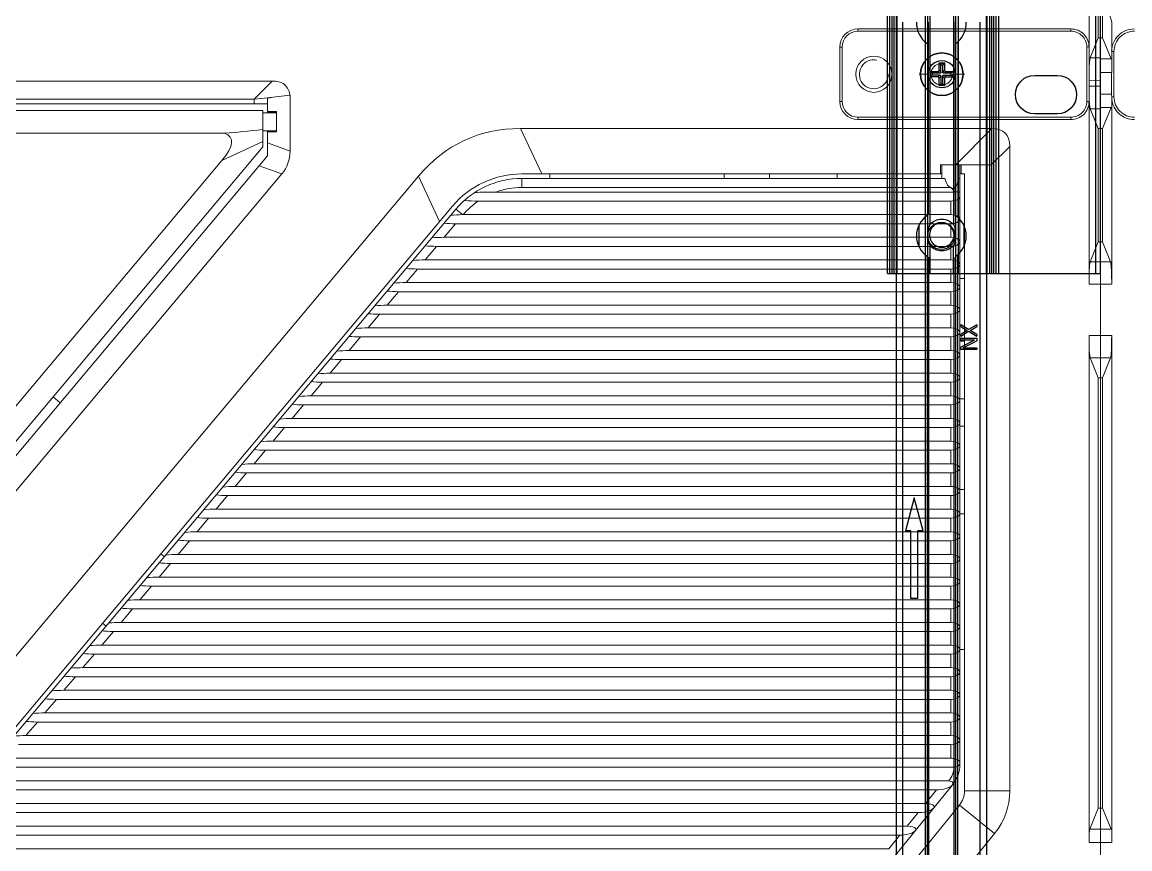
# Model space of a CAD drawing. Header units: millimetres. Extents: x 2185 to 26698, y 9658 to 17427.
# Drawn here: x 20068.6 to 20313.1, y 12586.7 to 12769.2 of the extents above; entities that cross this region are included whole.
import ezdxf

# ---------------------------------------------------------------- set-up
doc = ezdxf.new("R2010")
doc.units = ezdxf.units.MM
doc.linetypes.add('SLD-实线', pattern=[0])
doc.layers.add('1轮廓线', color=7, linetype='Continuous', lineweight=25)
doc.layers.add('文字层', color=8, linetype='SLD-实线', lineweight=15)

# ---------------------------------------------------------------- blocks, each defined once
blk = doc.blocks.new('76128193')
at = {"color": 7, "linetype": 'Continuous'}
for p, q in [((-4020.43, 2581.93), (-4020.43, 2041.93)), ((-3060.43, 2517.59), (-3060.43, 2581.93)), ((-4019.93, 2581.43), (-4019.93, 2571.93)), ((-4019.53, 2581.02), (-4017.93, 2575.43)), ((-3062.93, 2569.98), (-3062.93, 2579.43)), ((-3060.93, 2571.93), (-3060.93, 2581.43)), ((-4017.93, 2575.43), (-4017.93, 2568.98)), ((-3113.93, 2573.93), (-3066.94, 2573.93)), ((-3113.93, 2573.93), (-3113.93, 2573.43)), ((-3113.93, 2573.43), (-3066.94, 2573.43)), ((-3066.94, 2573.43), (-3066.94, 2573.93)), ((-4020.43, 2571.93), (-4019.93, 2571.93)), ((-4019.93, 2571.93), (-4018.08, 2567.3)), ((-3117.43, 2569.93), (-3117.93, 2569.93)), ((-3117.93, 2557.93), (-3117.93, 2569.93)), ((-3117.43, 2557.93), (-3117.43, 2569.93)), ((-3063.43, 2569.93), (-3063.43, 2557.93)), ((-3062.92, 2569.98), (-3062.92, 2562.58)), ((-3060.93, 2571.93), (-3062.69, 2567.54)), ((-3060.93, 2571.93), (-3060.43, 2571.93)), ((-4018.08, 2567.3), (-4020.43, 2567.3)), ((-4017.93, 2568.98), (-4017.93, 2564.33)), ((-4017.43, 2558.93), (-4017.43, 2568.93)), ((-3062.69, 2567.54), (-3060.43, 2567.54)), ((-4017.96, 2564.33), (-4020.43, 2564.33)), ((-4017.96, 2564.33), (-4017.95, 2559.53)), ((-3429.66, 2562.43), (-3243.2, 2562.43)), ((-3243.2, 2562.43), (-3247.22, 2558.41)), ((-3060.43, 2562.59), (-3062.93, 2562.58)), ((-3060.43, 2561.27), (-3062.93, 2561.28)), ((-4017.95, 2559.53), (-4020.43, 2559.53)), ((-4017.93, 2558.89), (-4017.94, 2559.53)), ((-4017.93, 2558.89), (-4017.93, 2558.42)), ((-4017.93, 2558.42), (-4017.93, 2517.55)), ((-3247.22, 2558.41), (-3429.66, 2558.41)), ((-3429.66, 2557.43), (-3244.28, 2557.43)), ((-3244.28, 2558.75), (-3247.22, 2558.41)), ((-3247.22, 2557.43), (-3247.22, 2558.41)), ((-3239.33, 2559.33), (-3244.28, 2558.75)), ((-3244.28, 2558.66), (-3244.28, 2555.68)), ((-3239.28, 2559.33), (-3239.28, 2546.97)), ((-3117.93, 2557.93), (-3117.43, 2557.93)), ((-3062.93, 2517.55), (-3062.93, 2557.89)), ((-4018.08, 2556.56), (-4020.43, 2556.56)), ((-4018.08, 2556.56), (-4019.93, 2551.93)), ((-3426.99, 2555.93), (-3245.28, 2555.93)), ((-3245.28, 2555.93), (-3245.28, 2547.88)), ((-3245.28, 2555.43), (-3242.28, 2555.43)), ((-3244.28, 2555.68), (-3242.28, 2555.68)), ((-3244.28, 2555.57), (-3242.28, 2555.57)), ((-3244.28, 2555.57), (-3244.28, 2555.43)), ((-3242.28, 2555.68), (-3242.28, 2551.18)), ((-3060.43, 2556.32), (-3062.69, 2556.32)), ((-3062.69, 2556.32), (-3060.93, 2551.93)), ((-3066.94, 2554.43), (-3113.93, 2554.43)), ((-3113.93, 2554.43), (-3113.93, 2553.93)), ((-3066.94, 2553.93), (-3113.93, 2553.93)), ((-3066.94, 2553.93), (-3066.94, 2554.43)), ((-4020.43, 2551.93), (-4019.93, 2551.93)), ((-4019.93, 2551.93), (-4019.93, 2526.93)), ((-3426.99, 2550.93), (-3253.72, 2550.93)), ((-3245.28, 2551.43), (-3242.28, 2551.43)), ((-3244.28, 2551.43), (-3244.28, 2551.29)), ((-3242.28, 2551.29), (-3244.28, 2551.29)), ((-3242.28, 2551.18), (-3244.28, 2551.18)), ((-3244.28, 2551.18), (-3244.28, 2545.93)), ((-3084.36, 2551.93), (-3188.39, 2551.93)), ((-3183.72, 2541.93), (-3188.39, 2551.93)), ((-3084.36, 2551.93), (-3092.36, 2543.93)), ((-3060.93, 2551.93), (-3060.43, 2551.93)), ((-3060.93, 2526.93), (-3060.93, 2551.93)), ((-3245.28, 2547.88), (-3401.31, 2361.93)), ((-3254.31, 2544.89), (-3245.28, 2549.11)), ((-3239.28, 2546.97), (-3244.28, 2548.79)), ((-3084.51, 2543.93), (-3080.43, 2548.01)), ((-3080.43, 2405.75), (-3080.43, 2548.01)), ((-3399.03, 2361.5), (-3244.28, 2545.93)), ((-3254.31, 2544.89), (-3405.14, 2365.15)), ((-3246.11, 2543.74), (-3241.11, 2541.92)), ((-3095.68, 2543.93), (-3084.51, 2543.93)), ((-3095.68, 2541.93), (-3095.68, 2543.93)), ((-3095.43, 2540.93), (-3095.43, 2543.93)), ((-3091.43, 2537.9), (-3091.43, 2543.93)), ((-3091.18, 2543.93), (-3091.18, 2541.93)), ((-3395.93, 2357.42), (-3241.11, 2541.92)), ((-3210.92, 2541.42), (-3373.53, 2347.63)), ((-3210.92, 2541.42), (-3206.26, 2531.42)), ((-3188.11, 2541.93), (-3095.43, 2541.93)), ((-3188.11, 2540.93), (-3094.76, 2540.93)), ((-3188.11, 2540.93), (-3188.11, 2538.93)), ((-3181.93, 2541.93), (-3181.93, 2540.93)), ((-3143.43, 2540.93), (-3143.43, 2541.93)), ((-3133.43, 2541.93), (-3133.43, 2540.93)), ((-3118.5, 2540.93), (-3118.5, 2541.93)), ((-3091.74, 2540.93), (-3091.43, 2540.93)), ((-3091.42, 2541.93), (-3090.43, 2541.93)), ((-3090.43, 2541.93), (-3090.43, 2405.75)), ((-3193.86, 2537.93), (-3092.46, 2537.93)), ((-3188.11, 2538.93), (-3093.43, 2538.93)), ((-3092.46, 2537.93), (-3093.43, 2538.93)), ((-3091.43, 2536.93), (-3091.43, 2537.9)), ((-3093.43, 2535.93), (-3197.76, 2535.93)), ((-3093.43, 2535.93), (-3093.43, 2532.93)), ((-3091.43, 2536.93), (-3091.43, 2411.57)), ((-3360.85, 2347.18), (-3203.43, 2534.79)), ((-3360.09, 2346.54), (-3202.67, 2534.14)), ((-3201.22, 2532.93), (-3202.67, 2534.14)), ((-3093.43, 2532.93), (-3201.08, 2532.93)), ((-3205.27, 2527.93), (-3202.75, 2530.93)), ((-3202.75, 2530.93), (-3093.43, 2530.93)), ((-3093.43, 2530.93), (-3093.43, 2527.93)), ((-4020.43, 2526.93), (-4019.93, 2526.93)), ((-4018.18, 2522.54), (-4019.93, 2526.93)), ((-3209.47, 2522.93), (-3206.95, 2525.93)), ((-3206.95, 2525.93), (-3093.43, 2525.93)), ((-3093.43, 2527.93), (-3205.27, 2527.93)), ((-3093.43, 2525.93), (-3093.43, 2522.93)), ((-3060.93, 2526.93), (-3062.69, 2522.54)), ((-3060.93, 2526.93), (-3060.43, 2526.93)), ((-4020.43, 2522.54), (-4018.18, 2522.54)), ((-3213.66, 2517.93), (-3211.14, 2520.93)), ((-3211.14, 2520.93), (-3093.43, 2520.93)), ((-3093.43, 2522.93), (-3209.47, 2522.93)), ((-3093.43, 2520.93), (-3093.43, 2517.93)), ((-3062.69, 2522.54), (-3060.43, 2522.54)), ((-3090.43, 2518.86), (-3091.43, 2518.86)), ((-4017.94, 2517.58), (-4020.43, 2517.58)), ((-3217.86, 2512.93), (-3215.34, 2515.93)), ((-3215.34, 2515.93), (-3093.43, 2515.93)), ((-3093.43, 2517.93), (-3213.66, 2517.93)), ((-3093.43, 2515.93), (-3093.43, 2512.93)), ((-3060.43, 2517.58), (-3062.93, 2517.58)), ((-3060.43, 2517.58), (-3060.43, 2106.28)), ((-3222.05, 2507.93), (-3219.54, 2510.93)), ((-3219.54, 2510.93), (-3093.43, 2510.93)), ((-3093.43, 2512.93), (-3217.86, 2512.93)), ((-3093.43, 2510.93), (-3093.43, 2507.93)), ((-4020.43, 2506.27), (-4017.93, 2506.27)), ((-4017.93, 2506.27), (-4017.93, 2394.33)), ((-3093.43, 2507.93), (-3222.05, 2507.93)), ((-3062.93, 2506.27), (-3060.43, 2506.27)), ((-3062.93, 2394.33), (-3062.93, 2506.27)), ((-3226.25, 2502.93), (-3223.73, 2505.93)), ((-3223.73, 2505.93), (-3093.43, 2505.93)), ((-3093.43, 2505.93), (-3093.43, 2502.93)), ((-3091.43, 2505), (-3090.43, 2505)), ((-4018.18, 2501.32), (-4020.43, 2501.32)), ((-4019.93, 2496.93), (-4018.18, 2501.32)), ((-3093.43, 2502.93), (-3226.25, 2502.93)), ((-3060.43, 2501.32), (-3062.69, 2501.32)), ((-3062.69, 2501.32), (-3060.93, 2496.93)), ((-3230.44, 2497.93), (-3227.93, 2500.93)), ((-3227.93, 2500.93), (-3093.43, 2500.93)), ((-3093.43, 2500.93), (-3093.43, 2497.93)), ((-4020.43, 2496.93), (-4019.93, 2496.93)), ((-4019.93, 2496.93), (-4019.93, 2401.93)), ((-3093.43, 2497.93), (-3230.44, 2497.93)), ((-3060.93, 2496.93), (-3060.43, 2496.93)), ((-3060.93, 2401.93), (-3060.93, 2496.93)), ((-3234.64, 2492.93), (-3232.12, 2495.93)), ((-3232.12, 2495.93), (-3093.43, 2495.93)), ((-3093.43, 2495.93), (-3093.43, 2492.93)), ((-3291.54, 2492.75), (-3290.04, 2491.4)), ((-3093.43, 2492.93), (-3234.64, 2492.93)), ((-3090.43, 2492.25), (-3091.43, 2492.25)), ((-3238.84, 2487.93), (-3236.32, 2490.93)), ((-3236.32, 2490.93), (-3093.43, 2490.93)), ((-3093.43, 2490.93), (-3093.43, 2487.93)), ((-3093.43, 2487.93), (-3238.84, 2487.93)), ((-3243.03, 2482.93), (-3240.51, 2485.93)), ((-3240.51, 2485.93), (-3093.43, 2485.93)), ((-3093.43, 2485.93), (-3093.43, 2482.93)), ((-3090.43, 2486.25), (-3091.43, 2486.25)), ((-3093.43, 2482.93), (-3243.03, 2482.93)), ((-3247.23, 2477.93), (-3244.71, 2480.93)), ((-3244.71, 2480.93), (-3093.43, 2480.93)), ((-3093.43, 2480.93), (-3093.43, 2477.93)), ((-3093.43, 2477.93), (-3247.23, 2477.93)), ((-3251.42, 2472.93), (-3248.9, 2475.93)), ((-3248.9, 2475.93), (-3093.43, 2475.93)), ((-3093.43, 2475.93), (-3093.43, 2472.93)), ((-3093.43, 2472.93), (-3251.42, 2472.93)), ((-3090.43, 2472.25), (-3091.43, 2472.25)), ((-3255.62, 2467.93), (-3253.1, 2470.93)), ((-3253.1, 2470.93), (-3093.43, 2470.93)), ((-3093.43, 2470.93), (-3093.43, 2467.93)), ((-3093.43, 2467.93), (-3255.62, 2467.93)), ((-3259.81, 2462.93), (-3257.3, 2465.93)), ((-3257.3, 2465.93), (-3093.43, 2465.93)), ((-3093.43, 2465.93), (-3093.43, 2462.93)), ((-3091.43, 2466.85), (-3090.43, 2466.85)), ((-3093.43, 2462.93), (-3259.81, 2462.93)), ((-3264.01, 2457.93), (-3261.49, 2460.93)), ((-3261.49, 2460.93), (-3093.43, 2460.93)), ((-3093.43, 2460.93), (-3093.43, 2457.93)), ((-3267.03, 2457.44), (-3267.8, 2458.08)), ((-3093.43, 2457.93), (-3264.01, 2457.93)), ((-3268.2, 2452.93), (-3265.69, 2455.93)), ((-3265.69, 2455.93), (-3093.43, 2455.93)), ((-3093.43, 2455.93), (-3093.43, 2452.93)), ((-3093.43, 2452.93), (-3268.2, 2452.93)), ((-3272.4, 2447.93), (-3269.88, 2450.93)), ((-3269.88, 2450.93), (-3093.43, 2450.93)), ((-3093.43, 2450.93), (-3093.43, 2447.93)), ((-3093.43, 2447.93), (-3272.4, 2447.93)), ((-3276.59, 2442.93), (-3274.08, 2445.93)), ((-3274.08, 2445.93), (-3093.43, 2445.93)), ((-3093.43, 2445.93), (-3093.43, 2442.93)), ((-3280.65, 2442.76), (-3279.89, 2442.12)), ((-3093.43, 2442.93), (-3276.59, 2442.93)), ((-3280.79, 2437.93), (-3278.27, 2440.93)), ((-3278.27, 2440.93), (-3093.43, 2440.93)), ((-3093.43, 2440.93), (-3093.43, 2437.93)), ((-3093.43, 2437.93), (-3280.79, 2437.93)), ((-3284.99, 2432.93), (-3282.47, 2435.93)), ((-3282.47, 2435.93), (-3093.43, 2435.93)), ((-3093.43, 2435.93), (-3093.43, 2432.93)), ((-3090.43, 2436.93), (-3091.43, 2436.93)), ((-3093.43, 2432.93), (-3284.99, 2432.93)), ((-3289.18, 2427.93), (-3286.66, 2430.93)), ((-3286.66, 2430.93), (-3093.43, 2430.93)), ((-3093.43, 2430.93), (-3093.43, 2427.93)), ((-3093.43, 2427.93), (-3289.18, 2427.93)), ((-3293.38, 2422.93), (-3290.86, 2425.93)), ((-3290.86, 2425.93), (-3093.43, 2425.93)), ((-3093.43, 2425.93), (-3093.43, 2422.93)), ((-3093.43, 2422.93), (-3293.38, 2422.93)), ((-3297.57, 2417.93), (-3295.05, 2420.93)), ((-3295.05, 2420.93), (-3093.43, 2420.93)), ((-3093.43, 2420.93), (-3093.43, 2417.93)), ((-3299.25, 2415.93), (-3093.43, 2415.93)), ((-3093.43, 2417.93), (-3297.57, 2417.93)), ((-3093.43, 2415.93), (-3093.43, 2412.93)), ((-3303.45, 2410.93), (-3092.67, 2410.93)), ((-3093.43, 2412.93), (-3301.77, 2412.93)), ((-3096.57, 2405.93), (-3307.64, 2405.93)), ((-3093.92, 2407.93), (-3305.96, 2407.93)), ((-3114.14, 2381.11), (-3093, 2407.16)), ((-3096.57, 2405.93), (-3099.01, 2402.93)), ((-3090.43, 2405.75), (-3080.43, 2405.75)), ((-4020.43, 2401.93), (-4019.93, 2401.93)), ((-4019.93, 2401.93), (-4018.08, 2397.3)), ((-3311.84, 2400.93), (-3100.63, 2400.93)), ((-3310.16, 2402.93), (-3099.01, 2402.93)), ((-3091.55, 2402.6), (-3111.7, 2377.77)), ((-3100.63, 2400.93), (-3103.06, 2397.93)), ((-3083.79, 2396.29), (-3091.55, 2402.6)), ((-3062.79, 2397.3), (-3060.93, 2401.93)), ((-3060.93, 2401.93), (-3060.43, 2401.93)), ((-4018.08, 2397.3), (-4020.43, 2397.3)), ((-3103.06, 2397.93), (-3314.35, 2397.93)), ((-3099.75, 2376.62), (-3083.79, 2396.29)), ((-3062.79, 2397.3), (-3060.43, 2397.3)), ((-4017.93, 2394.33), (-4020.43, 2394.33)), ((-3316.03, 2395.93), (-3104.69, 2395.93)), ((-3104.69, 2395.93), (-3107.12, 2392.93)), ((-3062.93, 2394.33), (-3060.43, 2394.33)), ((-3107.12, 2392.93), (-3318.55, 2392.93))]:
    blk.add_line(p, q, dxfattribs=at)
for centre, radius in [((-3110.43, 2563.93), 4), ((-3095.43, 2563.93), 3)]:
    blk.add_circle(centre, radius, dxfattribs=at)
for centre, radius, start, end in [((-3113.93, 2569.93), 4, 90.0031, 180), ((-3113.93, 2569.93), 3.5, 90.0091, 180), ((-3110.43, 2563.93), 3.2, 78.1353, 360), ((-3095.43, 2563.93), 2.4, 74.0896, 0), ((-3113.93, 2557.93), 4, 180, 269.9969), ((-3113.93, 2557.93), 3.5, 180, 269.9908), ((-3188.11, 2521.93), 20, 90, 140), ((-3188.11, 2521.93), 19, 90, 140), ((-3188.11, 2521.93), 17, 90, 109.7492), ((-3092.47, 2521.87), 16.07, 86.2934, 89.969), ((-3188.11, 2521.93), 17, 124.5603, 139.6798), ((-3201.08, 2505.43), 27.5, 90, 90.3069), ((-3098.43, 2411.57), 5.8, 321.1272, 353.6644), ((-3098.43, 2411.57), 7, 320.9365, 0), ((-3095.43, 2405.75), 5, 320.9365, 0), ((-3095.43, 2405.75), 15, 320.9365, 0)]:
    blk.add_arc(centre, radius, start, end, dxfattribs=at)
for centre, major_axis, ratio, start_param, end_param in [((-4110.91, 2149.44), (858.57, 400.36), 0.042224, -0.090304, 0.040423), ((-2962.9, 2684.76), (310.21, 129.43), 0.111795, -2.829922, -2.759001), ((-2845.45, 1787.08), (355.43, -762.22), 0.178355, 3.058615, 3.22457), ((-3182.41, 2449.95), (-101, -101), 0.140028, 3.002469, 3.280716), ((-3443.24, 2618.35), (-203.5, 74.07), 0.184705, 3.074467, 3.208719), ((-3093.43, 2546.93), (0, 8), 0.25, -3.864329, -3.141594), ((-3093.43, 2546.93), (-0.53, 8.26), 0.233529, -3.408725, -2.398606), ((-3093.43, 2536.93), (2, 0), 0.500007, -1.570796, 0.000001), ((-3201.91, 2531.93), (5.29, 0.16), 0.186515, 1.433756, 1.929264), ((-3093.43, 2531.93), (2, 0), 0.500007, -1.570796, 1.570796), ((-3201.91, 2531.93), (5.29, 0.16), 0.186515, -2.259526, -1.735928), ((-3206.11, 2526.93), (5.29, 0.16), 0.186515, -2.259526, -1.735928), ((-3206.11, 2526.93), (5.29, 0.16), 0.186515, 1.405665, 1.929264), ((-3093.43, 2526.93), (2, 0), 0.500007, -1.570796, 1.570796), ((-3210.31, 2521.93), (5.29, 0.16), 0.186515, -2.259526, -1.735928), ((-3210.31, 2521.93), (5.29, 0.16), 0.186515, 1.405665, 1.929264), ((-3093.43, 2521.93), (2, 0), 0.500007, -1.570796, 1.570796), ((-3214.5, 2516.93), (5.29, 0.16), 0.186515, -2.259526, -1.735928), ((-3214.5, 2516.93), (5.29, 0.16), 0.186515, 1.405665, 1.929264), ((-3093.43, 2516.93), (2, 0), 0.500007, -1.570796, 1.570796), ((-3218.7, 2511.93), (5.29, 0.16), 0.186515, -2.259526, -1.735928), ((-3218.7, 2511.93), (5.29, 0.16), 0.186515, 1.405665, 1.929264), ((-3093.43, 2511.93), (2, 0), 0.500007, -1.570796, 1.570796), ((-4018.22, 2506.27), (0, 5), 0.057143, -2.999696, -1.570796), ((-3222.89, 2506.93), (5.29, 0.16), 0.186515, -2.259526, -1.735928), ((-3222.89, 2506.93), (5.29, 0.16), 0.186515, 1.405665, 1.929264), ((-3093.43, 2506.93), (2, 0), 0.500007, -1.570796, 1.570796), ((-3062.65, 2506.27), (0, 5), 0.057143, -4.712389, -3.28349), ((-3227.09, 2501.93), (5.29, 0.16), 0.186515, 1.405665, 1.929264), ((-3093.43, 2501.93), (2, 0), 0.500007, -1.570796, 1.570796), ((-3227.09, 2501.93), (5.29, 0.16), 0.186515, -2.259526, -1.735928), ((-3231.28, 2496.93), (5.29, 0.16), 0.186515, 1.405665, 1.929264), ((-3093.43, 2496.93), (2, 0), 0.500007, -1.570796, 1.570796), ((-3231.28, 2496.93), (5.29, 0.16), 0.186515, -2.259526, -1.735928), ((-3235.48, 2491.93), (5.29, 0.16), 0.186515, 1.405665, 1.929264), ((-3093.43, 2491.93), (2, 0), 0.500007, -1.570796, 1.570796), ((-3235.48, 2491.93), (5.29, 0.16), 0.186515, -2.259526, -1.735928), ((-3239.67, 2486.93), (5.29, 0.16), 0.186515, 1.405665, 1.929264), ((-3093.43, 2486.93), (2, 0), 0.500007, -1.570796, 1.570796), ((-3239.67, 2486.93), (5.29, 0.16), 0.186515, -2.259526, -1.735928), ((-3243.87, 2481.93), (5.29, 0.16), 0.186515, 1.405665, 1.929264), ((-3093.43, 2481.93), (2, 0), 0.500007, -1.570796, 1.570796), ((-3243.87, 2481.93), (5.29, 0.16), 0.186515, -2.259526, -1.735928), ((-3248.07, 2476.93), (5.29, 0.16), 0.186515, 1.405665, 1.929264), ((-3093.43, 2476.93), (2, 0), 0.500007, 4.712389, 7.853982), ((-3248.07, 2476.93), (5.29, 0.16), 0.186515, -2.259526, -1.735928), ((-3252.26, 2471.93), (5.29, 0.16), 0.186515, 1.405665, 1.929264), ((-3093.43, 2471.93), (2, 0), 0.500007, 4.712389, 7.853982), ((-3252.26, 2471.93), (5.29, 0.16), 0.186515, -2.259526, -1.735928), ((-3256.46, 2466.93), (5.29, 0.16), 0.186515, 1.405665, 1.929264), ((-3093.43, 2466.93), (2, 0), 0.500007, -1.570796, 1.570796), ((-3256.46, 2466.93), (5.29, 0.16), 0.186515, -2.259526, -1.735928), ((-3260.65, 2461.93), (5.29, 0.16), 0.186515, 1.405665, 1.929264), ((-3093.43, 2461.93), (2, 0), 0.500007, -1.570796, 1.570796), ((-3260.65, 2461.93), (5.29, 0.16), 0.186515, -2.259526, -1.735928), ((-3264.85, 2456.93), (5.29, 0.16), 0.186515, 1.405665, 1.929264), ((-3093.43, 2456.93), (2, 0), 0.500007, -1.570796, 1.570796), ((-3264.85, 2456.93), (5.29, 0.16), 0.186515, -2.259526, -1.735928), ((-3269.04, 2451.93), (5.29, 0.16), 0.186515, 1.405665, 1.929264), ((-3093.43, 2451.93), (2, 0), 0.500007, -1.570796, 1.570796), ((-3269.04, 2451.93), (5.29, 0.16), 0.186515, -2.259526, -1.735928), ((-3273.24, 2446.93), (5.29, 0.16), 0.186515, 1.405665, 1.929264), ((-3093.43, 2446.93), (2, 0), 0.500007, -1.570796, 1.570796), ((-3273.24, 2446.93), (5.29, 0.16), 0.186515, -2.259526, -1.735928), ((-3277.43, 2441.93), (5.29, 0.16), 0.186515, 1.405665, 1.929264), ((-3093.43, 2441.93), (2, 0), 0.500007, -1.570796, 1.570796), ((-3277.43, 2441.93), (5.29, 0.16), 0.186515, -2.259526, -1.735928), ((-3281.63, 2436.93), (5.29, 0.16), 0.186515, 1.405665, 1.929264), ((-3093.43, 2436.93), (2, 0), 0.500007, -1.570796, 1.570796), ((-3281.63, 2436.93), (5.29, 0.16), 0.186515, -2.259526, -1.735928), ((-3285.82, 2431.93), (5.29, 0.16), 0.186515, 1.405665, 1.929264), ((-3093.43, 2431.93), (2, 0), 0.500007, -1.570796, 1.570796), ((-3285.82, 2431.93), (5.29, 0.16), 0.186515, -2.259526, -1.735928), ((-3290.02, 2426.93), (5.29, 0.16), 0.186515, 1.405665, 1.929264), ((-3093.43, 2426.93), (2, 0), 0.500007, -1.570796, 1.570796), ((-3290.02, 2426.93), (5.29, 0.16), 0.186515, -2.259526, -1.735928), ((-3294.22, 2421.93), (5.29, 0.16), 0.186515, 1.405665, 1.929264), ((-3093.43, 2421.93), (2, 0), 0.500007, -1.570796, 1.570796), ((-3294.22, 2421.93), (5.29, 0.16), 0.186515, -2.259526, -1.735928), ((-3298.41, 2416.93), (5.29, 0.16), 0.186515, 1.405665, 1.929264), ((-3093.43, 2416.93), (2, 0), 0.500007, -1.570796, 1.570796), ((-3095.76, 2406.93), (2.7, 0.34), 0.348247, -1.920201, -0.349404), ((-3099.82, 2401.93), (2.7, 0.34), 0.348247, 4.362984, 7.504577), ((-3103.88, 2396.93), (2.7, 0.34), 0.348247, 4.362984, 7.504577), ((-3062.76, 2394.33), (0, 3), 0.057143, 0.141897, 1.570796)]:
    blk.add_ellipse(centre, major_axis=major_axis, ratio=ratio, start_param=start_param, end_param=end_param, dxfattribs=at)
for points, knots in [([(-4012.92, 2573.93), (-4013.57, 2573.93), (-4014.88, 2573.68), (-4016.55, 2572.59), (-4017.68, 2570.95), (-4017.93, 2569.64), (-4017.94, 2568.99)], [0, 0, 0, 0, 0.250073, 0.500112, 0.750096, 1, 1, 1, 1]), ([(-4017.43, 2568.93), (-4017.43, 2569.51), (-4017.19, 2570.7), (-4016.19, 2572.19), (-4014.69, 2573.2), (-4013.51, 2573.43), (-4012.92, 2573.43)], [0, 0, 0, 0, 0.250025, 0.499999, 0.749974, 1, 1, 1, 1]), ([(-3062.93, 2569.99), (-3062.94, 2570.51), (-3063.13, 2571.55), (-3064.04, 2572.87), (-3065.38, 2573.73), (-3066.42, 2573.93), (-3066.94, 2573.93)], [0, 0, 0, 0, 0.24999, 0.500013, 0.749974, 1, 1, 1, 1]), ([(-3066.94, 2573.43), (-3066.49, 2573.43), (-3065.57, 2573.25), (-3064.4, 2572.47), (-3063.62, 2571.31), (-3063.44, 2570.38), (-3063.43, 2569.93)], [0, 0, 0, 0, 0.250026, 0.5, 0.749975, 1, 1, 1, 1]), ([(-3062.69, 2567.54), (-3062.71, 2567.48), (-3062.75, 2567.29), (-3062.82, 2566.73), (-3062.88, 2565.72), (-3062.92, 2564.25), (-3062.93, 2563.15), (-3062.93, 2562.57)], [0, 0, 0, 0, 0.042305, 0.114527, 0.339814, 0.647954, 1, 1, 1, 1]), ([(-3239.29, 2559.22), (-3239.32, 2559.46), (-3239.42, 2559.92), (-3239.71, 2560.81), (-3240.75, 2562.16), (-3242.28, 2562.43), (-3243.2, 2562.43)], [0, 0, 0, 0, 0.126325, 0.252711, 0.503276, 1, 1, 1, 1]), ([(-3062.92, 2562.58), (-3062.92, 2562.36), (-3062.88, 2561.93), (-3062.92, 2561.49), (-3062.92, 2561.28)], [0, 0, 0, 0, 0.499974, 1, 1, 1, 1]), ([(-3062.93, 2561.28), (-3062.93, 2560.69), (-3062.92, 2559.6), (-3062.88, 2558.13), (-3062.82, 2557.13), (-3062.75, 2556.57), (-3062.71, 2556.38), (-3062.69, 2556.32)], [0, 0, 0, 0, 0.352373, 0.660449, 0.885543, 0.957704, 1, 1, 1, 1]), ([(-3062.92, 2561.28), (-3062.92, 2560.71), (-3062.95, 2559.58), (-3062.92, 2558.45), (-3062.92, 2557.89)], [0, 0, 0, 0, 0.499996, 1, 1, 1, 1]), ([(-4017.93, 2558.42), (-4017.8, 2557.22), (-4016.63, 2554.84), (-4014.13, 2553.93), (-4012.92, 2553.93)], [0, 0, 0, 0, 0.499963, 1, 1, 1, 1]), ([(-4012.92, 2554.43), (-4013.51, 2554.43), (-4014.69, 2554.67), (-4016.19, 2555.67), (-4017.19, 2557.16), (-4017.43, 2558.35), (-4017.43, 2558.93)], [0, 0, 0, 0, 0.250026, 0.5, 0.749975, 1, 1, 1, 1]), ([(-3063.43, 2557.93), (-3063.44, 2557.48), (-3063.62, 2556.56), (-3064.4, 2555.39), (-3065.57, 2554.61), (-3066.49, 2554.43), (-3066.94, 2554.43)], [0, 0, 0, 0, 0.250025, 0.499999, 0.749974, 1, 1, 1, 1]), ([(-3066.94, 2553.93), (-3066.42, 2553.93), (-3065.38, 2554.13), (-3064.04, 2554.99), (-3063.13, 2556.31), (-3062.94, 2557.35), (-3062.93, 2557.87)], [0, 0, 0, 0, 0.250084, 0.500116, 0.750095, 1, 1, 1, 1]), ([(-4017.93, 2517.55), (-4017.93, 2518.14), (-4017.94, 2519.24), (-4017.99, 2520.72), (-4018.05, 2521.73), (-4018.12, 2522.29), (-4018.15, 2522.48), (-4018.18, 2522.54)], [0, 0, 0, 0, 0.351997, 0.660205, 0.885476, 0.957702, 1, 1, 1, 1]), ([(-3062.69, 2522.54), (-3062.71, 2522.48), (-3062.75, 2522.29), (-3062.82, 2521.73), (-3062.88, 2520.72), (-3062.92, 2519.24), (-3062.93, 2518.14), (-3062.93, 2517.55)], [0, 0, 0, 0, 0.042298, 0.114524, 0.339797, 0.648006, 1, 1, 1, 1]), ([(-3091.69, 2412.42), (-3091.92, 2412.62), (-3092.51, 2412.86), (-3093.13, 2412.93), (-3093.43, 2412.93)], [0, 0, 0, 0, 0.503145, 1, 1, 1, 1]), ([(-3092.67, 2410.93), (-3092.45, 2410.93), (-3092.1, 2411.01), (-3091.71, 2411.27), (-3091.56, 2411.48), (-3091.5, 2411.59)], [0, 0, 0, 0, 0.473362, 0.726685, 1, 1, 1, 1]), ([(-3091.43, 2411.93), (-3091.43, 2411.98), (-3091.46, 2412.17), (-3091.58, 2412.32), (-3091.69, 2412.42)], [0, 0, 0, 0, 0.257653, 1, 1, 1, 1]), ([(-3093.09, 2407.66), (-3093.14, 2407.72), (-3093.38, 2407.9), (-3093.69, 2407.93), (-3093.92, 2407.93)], [0, 0, 0, 0, 0.243548, 1, 1, 1, 1]), ([(-3092.99, 2407.44), (-3092.99, 2407.46), (-3093.01, 2407.54), (-3093.05, 2407.62), (-3093.09, 2407.66)], [0, 0, 0, 0, 0.265319, 1, 1, 1, 1])]:
    blk.add_open_spline(points, degree=3, knots=knots, dxfattribs=at)
for points in [[(-3062.92, 2569.98), (-3063.09, 2569.93), (-3063.26, 2569.95), (-3063.43, 2569.93)], [(-4017.95, 2568.98), (-4017.78, 2568.93), (-4017.6, 2568.96), (-4017.43, 2568.93)], [(-4017.93, 2558.89), (-4017.77, 2558.93), (-4017.6, 2558.91), (-4017.43, 2558.93)], [(-3239.28, 2559.33), (-3240.95, 2559.12), (-3242.61, 2558.89), (-3244.28, 2558.66)], [(-3063.43, 2557.93), (-3063.26, 2557.91), (-3063.09, 2557.93), (-3062.92, 2557.89)], [(-3193.86, 2537.93), (-3195.43, 2537.93), (-3197, 2537.91), (-3198.57, 2537.8)], [(-3200.81, 2536.06), (-3199.8, 2535.96), (-3198.78, 2535.93), (-3197.76, 2535.93)], [(-3091.5, 2411.59), (-3091.46, 2411.69), (-3091.43, 2411.81), (-3091.43, 2411.92)], [(-3093.04, 2407.12), (-3092.99, 2407.21), (-3092.97, 2407.33), (-3092.99, 2407.44)]]:
    blk.add_open_spline(points, degree=3, dxfattribs=at)
blk = doc.blocks.new('*U127')
at = {"layer": '文字层'}
blk.add_blockref('76128193', (3540.43, -2316.18), dxfattribs=at)
blk = doc.blocks.new('*U128')
at = {"color": 0, "linetype": 'ByBlock', "lineweight": -2, "transparency": 16777216}
for p in [(2880, 0), (3840, 0)]:
    blk.add_blockref('*U127', p, dxfattribs=at)
blk = doc.blocks.new('zdxfvc')
at = {"color": 30, "linetype": 'Continuous', "true_color": 0xf26722}
for p, q in [((13358.84, 10082.46), (12825.34, 10082.46)), ((12825.34, 10080.96), (13358.84, 10080.96)), ((13253.84, 10078.46), (13246.57, 10080.41)), ((13246.57, 10079.21), (13246.57, 10080.41)), ((13231.57, 10079.21), (13246.57, 10079.21)), ((13231.57, 10077.71), (13231.57, 10079.21)), ((13246.57, 10077.71), (13231.57, 10077.71)), ((13246.57, 10076.51), (13253.84, 10078.46)), ((13246.57, 10076.51), (13246.57, 10077.71)), ((13306.93, 10075.3), (12838.35, 10075.3)), ((13307.49, 10076.06), (12883.8, 10076.06)), ((12884.19, 10075.56), (13307.1, 10075.56)), ((13313.87, 10077.42), (13309.42, 10077.42)), ((13354.49, 10076.06), (13315.8, 10076.06)), ((13354.1, 10075.56), (13316.19, 10075.56)), ((13316.35, 10075.3), (13358.84, 10075.3)), ((12838.35, 10069.62), (13306.93, 10069.62)), ((12883.8, 10068.86), (13307.49, 10068.86)), ((13307.1, 10069.36), (12884.19, 10069.36)), ((13286.57, 10068.16), (13287.12, 10068.16)), ((13286.57, 10064.66), (13286.57, 10068.16)), ((13288.67, 10065.18), (13287.12, 10068.16)), ((13288.67, 10068.16), (13289.05, 10068.16)), ((13288.67, 10065.18), (13288.67, 10068.16)), ((13289.05, 10068.16), (13289.05, 10064.66)), ((13289.54, 10068.16), (13289.91, 10068.16)), ((13289.54, 10068.16), (13290.6, 10066.45)), ((13290.78, 10066.75), (13289.91, 10068.16)), ((13291.65, 10068.16), (13290.78, 10066.75)), ((13290.97, 10066.45), (13292.02, 10068.16)), ((13291.65, 10068.16), (13292.02, 10068.16)), ((13354.49, 10068.86), (13315.8, 10068.86)), ((13354.1, 10069.36), (13316.19, 10069.36)), ((13316.35, 10069.62), (13358.84, 10069.62)), ((13286.94, 10067.71), (13288.49, 10064.66)), ((13286.94, 10067.71), (13286.94, 10064.66)), ((13290.6, 10066.45), (13289.54, 10064.66)), ((13289.91, 10064.66), (13290.78, 10066.08)), ((13290.78, 10066.08), (13291.65, 10064.66)), ((13292.02, 10064.66), (13290.97, 10066.45)), ((13313.87, 10067.5), (13309.42, 10067.5)), ((13358.84, 10063.96), (12825.34, 10063.96)), ((13286.94, 10064.66), (13286.57, 10064.66)), ((13289.05, 10064.66), (13288.49, 10064.66)), ((13289.91, 10064.66), (13289.54, 10064.66)), ((13292.02, 10064.66), (13291.65, 10064.66)), ((12825.34, 10062.46), (13358.84, 10062.46))]:
    blk.add_line(p, q, dxfattribs=at)
blk.add_circle((13311.64, 10072.46), 3, dxfattribs=at)
for centre, start, end in [((13311.64, 10072.46), 34.3077, 145.6923), ((13358.64, 10072.46), 87.9161, 145.6923), ((13311.64, 10072.46), 214.3077, 325.6923), ((13358.64, 10072.46), 214.3077, 272.0839)]:
    blk.add_arc(centre, 5.5, start, end, dxfattribs=at)
blk = doc.blocks.new('*U443')
at = {"rotation": 90}
blk.add_blockref('zdxfvc', (10072.46, -13092.09), dxfattribs=at)
blk = doc.blocks.new('*U440')
at = {"color": 0, "linetype": 'ByBlock', "lineweight": -2, "transparency": 16777216}
blk.add_blockref('*U443', (0, 0), dxfattribs=at)
blk = doc.blocks.new('asdzxfv')
at = {"color": 2, "linetype": 'Continuous', "true_color": 0xf1eb1f}
for p, q in [((13513.75, 9422.91), (13513.75, 9501.91)), ((13560.75, 9501.91), (13513.75, 9501.91)), ((13514.75, 9422.91), (13514.75, 9501.91)), ((13536.25, 9501.91), (13536.25, 9422.91)), ((13536.75, 9422.91), (13536.75, 9501.91)), ((13537.25, 9422.91), (13537.25, 9501.91)), ((13537.69, 9422.91), (13537.69, 9501.91)), ((13538.16, 9422.91), (13538.16, 9501.91)), ((13538.75, 9422.91), (13538.75, 9501.91)), ((13538.83, 9501.91), (13538.83, 9422.91)), ((13538.89, 9422.91), (13538.89, 9501.91)), ((13545.17, 9501.91), (13545.17, 9422.91)), ((13545.67, 9422.91), (13545.67, 9501.91)), ((13546.17, 9495.78), (13546.17, 9501.91)), ((13551.32, 9495.78), (13551.32, 9501.91)), ((13551.82, 9422.91), (13551.82, 9501.91)), ((13552.32, 9422.91), (13552.32, 9501.91)), ((13558.6, 9422.91), (13558.6, 9501.91)), ((13558.67, 9501.91), (13558.67, 9422.91)), ((13558.75, 9422.91), (13558.75, 9501.91)), ((13559.33, 9501.91), (13559.33, 9422.91)), ((13559.8, 9501.91), (13559.8, 9422.91)), ((13560.25, 9422.91), (13560.25, 9501.91)), ((13560.75, 9422.91), (13560.75, 9501.91)), ((13546.17, 9491.04), (13546.17, 9433.78)), ((13551.32, 9433.78), (13551.32, 9491.04)), ((13528.25, 9466.66), (13523.25, 9466.66)), ((13523.25, 9458.16), (13528.25, 9458.16)), ((13546.17, 9422.91), (13546.17, 9429.04)), ((13551.32, 9422.91), (13551.32, 9429.04)), ((13560.75, 9422.91), (13513.75, 9422.91))]:
    blk.add_line(p, q, dxfattribs=at)
for centre in [(13548.75, 9493.41), (13548.75, 9431.41)]:
    blk.add_circle(centre, 2.7, dxfattribs=at)
for centre, radius, start, end in [((13548.75, 9493.41), 3.5, 42.6324, 137.3676), ((13548.75, 9493.41), 3.5, 222.6324, 317.3676), ((13523.25, 9462.41), 4.25, 90, 270), ((13528.25, 9462.41), 4.25, 270, 90), ((13548.75, 9431.41), 3.5, 42.6324, 137.3676), ((13548.75, 9431.41), 3.5, 222.6324, 317.3676)]:
    blk.add_arc(centre, radius, start, end, dxfattribs=at)
for points, knots in [([(13545.68, 9493.41), (13545.68, 9493.51), (13545.68, 9493.72), (13545.69, 9494.03), (13545.7, 9494.34), (13545.74, 9494.65), (13545.79, 9494.95), (13545.86, 9495.19), (13545.93, 9495.38), (13545.99, 9495.52), (13546.07, 9495.66), (13546.14, 9495.74), (13546.17, 9495.78)], [0, 0, 0, 0, 0.127092, 0.253318, 0.378322, 0.502266, 0.625619, 0.749056, 0.811111, 0.873552, 0.936512, 1, 1, 1, 1]), ([(13546.17, 9491.04), (13546.14, 9491.08), (13546.07, 9491.16), (13545.99, 9491.3), (13545.93, 9491.44), (13545.86, 9491.63), (13545.79, 9491.87), (13545.74, 9492.17), (13545.7, 9492.48), (13545.69, 9492.79), (13545.68, 9493.1), (13545.68, 9493.31), (13545.68, 9493.41)], [0, 0, 0, 0, 0.063495, 0.126469, 0.188905, 0.250963, 0.374396, 0.497744, 0.621683, 0.746682, 0.87291, 1, 1, 1, 1]), ([(13551.32, 9495.78), (13551.36, 9495.74), (13551.42, 9495.66), (13551.5, 9495.52), (13551.56, 9495.38), (13551.64, 9495.19), (13551.7, 9494.95), (13551.76, 9494.65), (13551.79, 9494.34), (13551.81, 9494.03), (13551.82, 9493.72), (13551.82, 9493.51), (13551.82, 9493.41)], [0, 0, 0, 0, 0.063487, 0.126447, 0.188887, 0.250942, 0.37438, 0.497732, 0.621676, 0.746681, 0.872907, 1, 1, 1, 1]), ([(13551.82, 9493.41), (13551.82, 9493.31), (13551.82, 9493.1), (13551.81, 9492.79), (13551.79, 9492.48), (13551.76, 9492.17), (13551.7, 9491.87), (13551.64, 9491.63), (13551.56, 9491.44), (13551.5, 9491.3), (13551.42, 9491.16), (13551.36, 9491.08), (13551.32, 9491.04)], [0, 0, 0, 0, 0.127092, 0.253319, 0.378323, 0.502267, 0.62562, 0.749057, 0.811112, 0.873553, 0.936512, 1, 1, 1, 1]), ([(13545.68, 9431.41), (13545.68, 9431.51), (13545.68, 9431.72), (13545.69, 9432.03), (13545.7, 9432.34), (13545.74, 9432.65), (13545.79, 9432.95), (13545.86, 9433.19), (13545.93, 9433.38), (13545.99, 9433.52), (13546.07, 9433.66), (13546.14, 9433.74), (13546.17, 9433.78)], [0, 0, 0, 0, 0.127092, 0.253318, 0.378322, 0.502266, 0.625619, 0.749056, 0.811111, 0.873552, 0.936512, 1, 1, 1, 1]), ([(13551.32, 9433.78), (13551.36, 9433.74), (13551.42, 9433.66), (13551.5, 9433.52), (13551.56, 9433.38), (13551.64, 9433.19), (13551.7, 9432.95), (13551.76, 9432.65), (13551.79, 9432.34), (13551.81, 9432.03), (13551.82, 9431.72), (13551.82, 9431.51), (13551.82, 9431.41)], [0, 0, 0, 0, 0.063487, 0.126447, 0.188887, 0.250942, 0.37438, 0.497732, 0.621676, 0.746681, 0.872907, 1, 1, 1, 1]), ([(13546.17, 9429.04), (13546.14, 9429.08), (13546.07, 9429.16), (13545.99, 9429.3), (13545.93, 9429.44), (13545.86, 9429.63), (13545.79, 9429.87), (13545.74, 9430.17), (13545.7, 9430.48), (13545.69, 9430.79), (13545.68, 9431.1), (13545.68, 9431.31), (13545.68, 9431.41)], [0, 0, 0, 0, 0.063495, 0.126469, 0.188905, 0.250963, 0.374396, 0.497744, 0.621683, 0.746682, 0.87291, 1, 1, 1, 1]), ([(13551.82, 9431.41), (13551.82, 9431.31), (13551.82, 9431.1), (13551.81, 9430.79), (13551.79, 9430.48), (13551.76, 9430.17), (13551.7, 9429.87), (13551.64, 9429.63), (13551.56, 9429.44), (13551.5, 9429.3), (13551.42, 9429.16), (13551.36, 9429.08), (13551.32, 9429.04)], [0, 0, 0, 0, 0.127092, 0.253319, 0.378323, 0.502267, 0.62562, 0.749057, 0.811112, 0.873553, 0.936512, 1, 1, 1, 1])]:
    blk.add_open_spline(points, degree=3, knots=knots, dxfattribs=at)
blk = doc.blocks.new('fdgcb')
at = {"layer": '1轮廓线', "linetype": 'Continuous', "lineweight": 25}
for p, q in [((18144.2, 11107.21), (18144.6, 11106.81)), ((18144.2, 11105.6), (18144.2, 11107.21)), ((18144.2, 11107.21), (18145.4, 11107.21)), ((18145.4, 11107.21), (18145, 11106.81)), ((18145.4, 11107.21), (18145.4, 11105.6)), ((18142.3, 11105.31), (18142.7, 11104.91)), ((18142.3, 11104.11), (18142.3, 11105.31)), ((18142.3, 11105.31), (18143.91, 11105.31)), ((18142.7, 11104.91), (18142.7, 11104.51)), ((18144.31, 11104.91), (18142.7, 11104.91)), ((18144.6, 11106.81), (18145, 11106.81)), ((18144.6, 11105.2), (18144.6, 11106.81)), ((18145, 11105.2), (18145, 11106.81)), ((18146.9, 11104.91), (18145.29, 11104.91)), ((18145.69, 11105.31), (18147.3, 11105.31)), ((18147.3, 11105.31), (18146.9, 11104.91)), ((18146.9, 11104.51), (18146.9, 11104.91)), ((18147.3, 11105.31), (18147.3, 11104.11)), ((18142.3, 11104.11), (18142.7, 11104.51)), ((18143.91, 11104.11), (18142.3, 11104.11)), ((18144.31, 11104.51), (18142.7, 11104.51)), ((18144.2, 11102.21), (18144.2, 11103.82)), ((18144.2, 11102.21), (18144.6, 11102.61)), ((18145.4, 11102.21), (18144.2, 11102.21)), ((18144.6, 11104.22), (18144.6, 11102.61)), ((18144.6, 11102.61), (18145, 11102.61)), ((18145, 11102.61), (18145, 11104.22)), ((18145.4, 11102.21), (18145, 11102.61)), ((18145.29, 11104.51), (18146.9, 11104.51)), ((18145.4, 11103.82), (18145.4, 11102.21)), ((18145.69, 11104.11), (18147.3, 11104.11)), ((18147.3, 11104.11), (18146.9, 11104.51))]:
    blk.add_line(p, q, dxfattribs=at)
at = {"layer": '1轮廓线', "linetype": 'Continuous', "lineweight": 13}
for p, q in [((18139.8, 11104.71), (18140.1, 11104.71)), ((18140.1, 11104.71), (18141.9, 11104.71)), ((18143.91, 11105.31), (18144.31, 11104.91)), ((18144.2, 11105.6), (18144.6, 11105.2)), ((18145.4, 11105.6), (18145, 11105.2)), ((18145.69, 11105.31), (18145.29, 11104.91)), ((18149.5, 11104.71), (18147.7, 11104.71)), ((18149.8, 11104.71), (18149.5, 11104.71)), ((18143.91, 11104.11), (18144.31, 11104.51)), ((18144.2, 11103.82), (18144.6, 11104.22)), ((18145.4, 11103.82), (18145, 11104.22)), ((18145.69, 11104.11), (18145.29, 11104.51))]:
    blk.add_line(p, q, dxfattribs=at)
at = {"layer": '1轮廓线', "linetype": 'Continuous', "lineweight": 25}
for radius in [4.7, 3]:
    blk.add_circle((18144.8, 11104.71), radius, dxfattribs=at)
for start, end in [(0, 180), (180, 0)]:
    blk.add_arc((18144.8, 11104.71), 4.7, start, end, dxfattribs=at)
for points in [[(18143.91, 11105.31), (18143.97, 11105.31), (18144.03, 11105.33), (18144.08, 11105.36), (18144.12, 11105.39), (18144.15, 11105.43), (18144.18, 11105.48), (18144.2, 11105.53), (18144.2, 11105.6)], [(18144.6, 11105.2), (18144.6, 11105.13), (18144.58, 11105.08), (18144.56, 11105.03), (18144.52, 11104.99), (18144.48, 11104.95), (18144.43, 11104.93), (18144.38, 11104.91), (18144.31, 11104.91)], [(18145.29, 11104.91), (18145.22, 11104.91), (18145.17, 11104.93), (18145.12, 11104.95), (18145.08, 11104.99), (18145.05, 11105.03), (18145.02, 11105.08), (18145, 11105.13), (18145, 11105.2)], [(18145.4, 11105.6), (18145.4, 11105.54), (18145.42, 11105.48), (18145.45, 11105.43), (18145.48, 11105.39), (18145.52, 11105.36), (18145.57, 11105.33), (18145.63, 11105.31), (18145.69, 11105.31)], [(18144.2, 11103.82), (18144.2, 11103.88), (18144.18, 11103.94), (18144.15, 11103.99), (18144.12, 11104.03), (18144.08, 11104.06), (18144.03, 11104.08), (18143.97, 11104.11), (18143.91, 11104.11)], [(18144.31, 11104.51), (18144.38, 11104.51), (18144.43, 11104.49), (18144.48, 11104.46), (18144.52, 11104.43), (18144.55, 11104.39), (18144.58, 11104.34), (18144.6, 11104.29), (18144.6, 11104.22)], [(18145, 11104.22), (18145, 11104.28), (18145.02, 11104.34), (18145.04, 11104.39), (18145.08, 11104.43), (18145.12, 11104.46), (18145.17, 11104.49), (18145.22, 11104.51), (18145.29, 11104.51)], [(18145.69, 11104.11), (18145.63, 11104.11), (18145.57, 11104.08), (18145.52, 11104.06), (18145.48, 11104.03), (18145.45, 11103.99), (18145.42, 11103.94), (18145.4, 11103.88), (18145.4, 11103.82)]]:
    blk.add_open_spline(points, degree=2, knots=[0, 0, 0, 0.25, 0.25, 0.5, 0.5, 0.75, 0.75, 1, 1, 1], dxfattribs=at)
blk = doc.blocks.new('*U438')
at = {"xscale": -1}
blk.add_blockref('asdzxfv', (13537.25, -10831.66), dxfattribs=at)
for name, p in [('*U440', (-11.59, -1620)), ('fdgcb', (-18156.3, -12469.46))]:
    blk.add_blockref(name, p)
blk = doc.blocks.new('*U439')
at = {"color": 0, "linetype": 'ByBlock', "lineweight": -2, "transparency": 16777216}
blk.add_blockref('*U438', (2880, 0), dxfattribs=at)

msp = doc.modelspace()

# ---------------------------------------------------------------- block references
for name, p in [('*U128', (16946.579, 12509.957)), ('*U439', (17403.079, 14122.457))]:
    msp.add_blockref(name, p)

doc.saveas('drawing.dxf')
